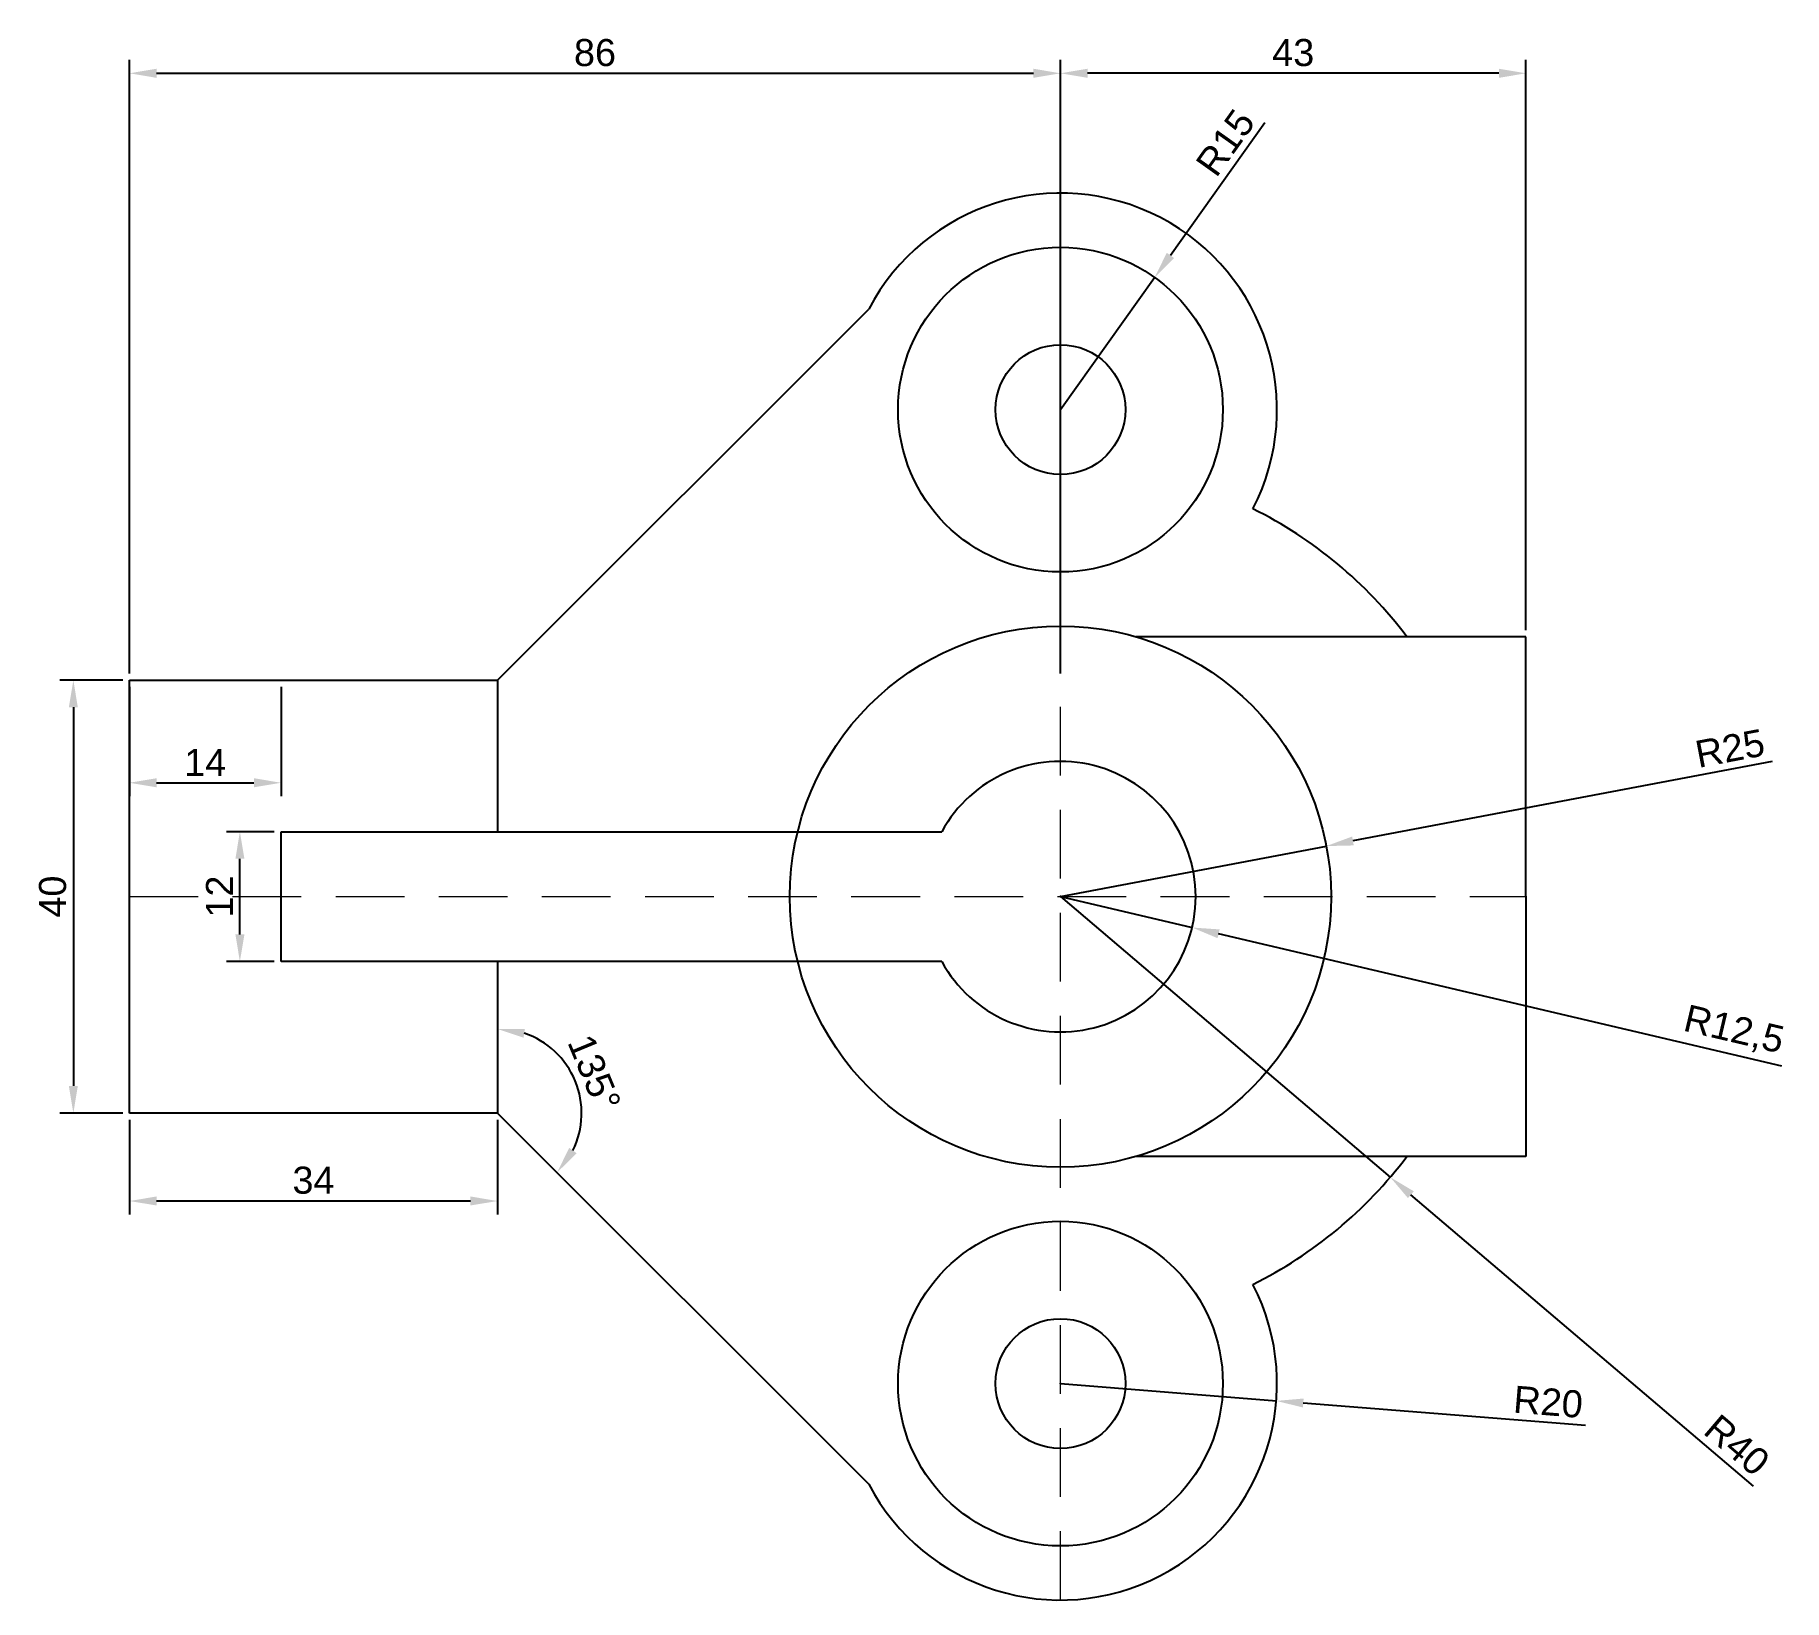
# Model space of a CAD drawing. Header units: millimetres. Extents: x 4408 to 4570, y 1634 to 1778.
import ezdxf

# ---------------------------------------------------------------- set-up
doc = ezdxf.new("R2010")
doc.units = ezdxf.units.MM
doc.linetypes.add('HIDDEN', pattern=[9.525, 6.35, -3.175])
doc.layers.add('line', color=9, linetype='HIDDEN', lineweight=5)
doc.styles.get("Standard").update_dxf_attribs({"font": 'arial.ttf'})
doc.dimstyles.new('ISO-25', dxfattribs={"dimtxt": 2.5, "dimasz": 2.5, "dimexe": 1.25, "dimexo": 0.625, "dimtad": 1, "dimtxsty": 'Standard', "dimcen": 2.5, "dimadec": 0, "dimazin": 0, "dimtfac": 1, "dimtmove": 0, "dimatfit": 3, "dimfxl": 1, "dimarcsym": 0})

# ---------------------------------------------------------------- blocks, each defined once
blk = doc.blocks.new('*D2')
at = {"color": 0, "lineweight": -2, "transparency": 16777216}
for p, q in [((4416.38, 1718.84), (4410.57, 1718.84)), ((4411.82, 1716.34), (4411.82, 1681.34)), ((4416.38, 1678.84), (4410.57, 1678.84))]:
    blk.add_line(p, q, dxfattribs=at)
at = {"color": 0, "transparency": 16777216}
for points in [[(4411.4, 1716.34), (4412.23, 1716.34), (4411.82, 1718.84)], [(4411.4, 1681.34), (4412.23, 1681.34), (4411.82, 1678.84)]]:
    blk.add_solid(points, dxfattribs=at)
at = {"layer": 'Defpoints', "color": 0, "transparency": 16777216}
for p in [(4417, 1718.84), (4411.82, 1678.84), (4417, 1678.84)]:
    blk.add_point(p, dxfattribs=at)
at = {"color": 0, "transparency": 16777216, "insert": (4409.91, 1698.84), "char_height": 2.5, "attachment_point": 5, "rotation": 90}
blk.add_mtext('40', dxfattribs=at)
blk = doc.blocks.new('*D3')
at = {"color": 0, "lineweight": -2, "transparency": 16777216}
for p, q in [((4417, 1719.46), (4417, 1776.17)), ((4503, 1719.46), (4503, 1776.17)), ((4419.5, 1774.92), (4500.5, 1774.92))]:
    blk.add_line(p, q, dxfattribs=at)
at = {"color": 0, "transparency": 16777216}
for points in [[(4419.5, 1775.34), (4419.5, 1774.5), (4417, 1774.92)], [(4500.5, 1775.34), (4500.5, 1774.5), (4503, 1774.92)]]:
    blk.add_solid(points, dxfattribs=at)
at = {"layer": 'Defpoints', "color": 0, "transparency": 16777216}
for p in [(4503, 1774.92), (4417, 1718.84), (4503, 1718.84)]:
    blk.add_point(p, dxfattribs=at)
at = {"color": 0, "transparency": 16777216, "insert": (4460, 1776.82), "char_height": 2.5, "attachment_point": 5}
blk.add_mtext('86', dxfattribs=at)
blk = doc.blocks.new('*D4')
at = {"color": 0, "lineweight": -2, "transparency": 16777216}
for p, q in [((4503, 1723.46), (4503, 1776.17)), ((4546, 1723.46), (4546, 1776.17)), ((4543.5, 1774.92), (4505.5, 1774.92))]:
    blk.add_line(p, q, dxfattribs=at)
at = {"color": 0, "transparency": 16777216}
for points in [[(4505.5, 1775.34), (4505.5, 1774.5), (4503, 1774.92)], [(4543.5, 1775.34), (4543.5, 1774.5), (4546, 1774.92)]]:
    blk.add_solid(points, dxfattribs=at)
at = {"layer": 'Defpoints', "color": 0, "transparency": 16777216}
for p in [(4503, 1774.92), (4503, 1722.84), (4546, 1722.84)]:
    blk.add_point(p, dxfattribs=at)
at = {"color": 0, "transparency": 16777216, "insert": (4524.5, 1776.82), "char_height": 2.5, "attachment_point": 5}
blk.add_mtext('43', dxfattribs=at)
blk = doc.blocks.new('*D5')
at = {"color": 0, "lineweight": -2, "transparency": 16777216}
for p, q in [((4521.89, 1770.35), (4513.15, 1758.09)), ((4503, 1743.84), (4511.7, 1756.06))]:
    blk.add_line(p, q, dxfattribs=at)
at = {"color": 0, "transparency": 16777216}
blk.add_solid([(4512.82, 1758.33), (4513.49, 1757.85), (4511.7, 1756.06)], dxfattribs=at)
at = {"layer": 'Defpoints', "color": 0, "transparency": 16777216}
for p in [(4511.7, 1756.06), (4503, 1743.84)]:
    blk.add_point(p, dxfattribs=at)
at = {"color": 0, "transparency": 16777216, "insert": (4518.24, 1768.51), "char_height": 2.5, "attachment_point": 5, "rotation": 54.531}
blk.add_mtext('R15', dxfattribs=at)
blk = doc.blocks.new('*D6')
at = {"color": 0, "lineweight": -2, "transparency": 16777216}
for p, q in [((4568.75, 1711.34), (4530.02, 1703.98)), ((4503, 1698.84), (4527.56, 1703.51))]:
    blk.add_line(p, q, dxfattribs=at)
at = {"color": 0, "transparency": 16777216}
blk.add_solid([(4529.94, 1704.39), (4530.09, 1703.57), (4527.56, 1703.51)], dxfattribs=at)
at = {"layer": 'Defpoints', "color": 0, "transparency": 16777216}
for p in [(4527.56, 1703.51), (4503, 1698.84)]:
    blk.add_point(p, dxfattribs=at)
at = {"color": 0, "transparency": 16777216, "insert": (4564.84, 1712.53), "char_height": 2.5, "attachment_point": 5, "rotation": 10.7669}
blk.add_mtext('R25', dxfattribs=at)
blk = doc.blocks.new('*D7')
at = {"color": 0, "lineweight": -2, "transparency": 16777216}
for p, q in [((4503, 1698.84), (4515.17, 1695.98)), ((4569.64, 1683.16), (4517.6, 1695.4))]:
    blk.add_line(p, q, dxfattribs=at)
at = {"color": 0, "transparency": 16777216}
blk.add_solid([(4517.7, 1695.81), (4517.51, 1695), (4515.17, 1695.98)], dxfattribs=at)
at = {"layer": 'Defpoints', "color": 0, "transparency": 16777216}
for p in [(4503, 1698.84), (4515.17, 1695.98)]:
    blk.add_point(p, dxfattribs=at)
at = {"color": 0, "transparency": 16777216, "insert": (4565.18, 1686.4), "char_height": 2.5, "attachment_point": 5, "rotation": 346.7616}
blk.add_mtext('R12,5', dxfattribs=at)
blk = doc.blocks.new('*D8')
at = {"color": 0, "lineweight": -2, "transparency": 16777216}
for p, q in [((4503, 1653.84), (4522.94, 1652.24)), ((4551.49, 1649.96), (4525.43, 1652.04))]:
    blk.add_line(p, q, dxfattribs=at)
at = {"color": 0, "transparency": 16777216}
blk.add_solid([(4525.46, 1652.46), (4525.4, 1651.63), (4522.94, 1652.24)], dxfattribs=at)
at = {"layer": 'Defpoints', "color": 0, "transparency": 16777216}
for p in [(4503, 1653.84), (4522.94, 1652.24)]:
    blk.add_point(p, dxfattribs=at)
at = {"color": 0, "transparency": 16777216, "insert": (4548.05, 1652.14), "char_height": 2.5, "attachment_point": 5, "rotation": 355.4251}
blk.add_mtext('R20', dxfattribs=at)
blk = doc.blocks.new('*D9')
at = {"color": 0, "lineweight": -2, "transparency": 16777216}
for p, q in [((4417, 1678.21), (4417, 1669.46)), ((4451, 1678.21), (4451, 1669.46)), ((4448.5, 1670.71), (4419.5, 1670.71))]:
    blk.add_line(p, q, dxfattribs=at)
at = {"color": 0, "transparency": 16777216}
for points in [[(4419.5, 1671.13), (4419.5, 1670.3), (4417, 1670.71)], [(4448.5, 1671.13), (4448.5, 1670.3), (4451, 1670.71)]]:
    blk.add_solid(points, dxfattribs=at)
at = {"layer": 'Defpoints', "color": 0, "transparency": 16777216}
for p in [(4417, 1678.84), (4451, 1678.84), (4417, 1670.71)]:
    blk.add_point(p, dxfattribs=at)
at = {"color": 0, "transparency": 16777216, "insert": (4434, 1672.62), "char_height": 2.5, "attachment_point": 5}
blk.add_mtext('34', dxfattribs=at)
blk = doc.blocks.new('*D10')
at = {"color": 0, "lineweight": -2, "transparency": 16777216}
for p, q in [((4430.38, 1704.84), (4425.95, 1704.84)), ((4427.2, 1695.34), (4427.2, 1702.34)), ((4430.38, 1692.84), (4425.95, 1692.84))]:
    blk.add_line(p, q, dxfattribs=at)
at = {"color": 0, "transparency": 16777216}
for points in [[(4426.79, 1702.34), (4427.62, 1702.34), (4427.2, 1704.84)], [(4426.79, 1695.34), (4427.62, 1695.34), (4427.2, 1692.84)]]:
    blk.add_solid(points, dxfattribs=at)
at = {"layer": 'Defpoints', "color": 0, "transparency": 16777216}
for p in [(4427.2, 1704.84), (4431, 1704.84), (4431, 1692.84)]:
    blk.add_point(p, dxfattribs=at)
at = {"color": 0, "transparency": 16777216, "insert": (4425.32, 1698.84), "char_height": 2.5, "attachment_point": 5, "rotation": 90}
blk.add_mtext('12', dxfattribs=at)
blk = doc.blocks.new('*D11')
at = {"color": 0, "lineweight": -2, "transparency": 16777216}
for p, q in [((4417, 1718.21), (4417, 1708.11)), ((4431, 1718.21), (4431, 1708.11)), ((4419.5, 1709.36), (4428.5, 1709.36))]:
    blk.add_line(p, q, dxfattribs=at)
at = {"color": 0, "transparency": 16777216}
for points in [[(4419.5, 1709.78), (4419.5, 1708.94), (4417, 1709.36)], [(4428.5, 1709.78), (4428.5, 1708.94), (4431, 1709.36)]]:
    blk.add_solid(points, dxfattribs=at)
at = {"layer": 'Defpoints', "color": 0, "transparency": 16777216}
for p in [(4417, 1718.84), (4431, 1718.84), (4431, 1709.36)]:
    blk.add_point(p, dxfattribs=at)
at = {"color": 0, "transparency": 16777216, "insert": (4424, 1711.24), "char_height": 2.5, "attachment_point": 5}
blk.add_mtext('14', dxfattribs=at)
blk = doc.blocks.new('*D12')
at = {"color": 0, "lineweight": -2, "transparency": 16777216}
for p, q in [((4503, 1698.84), (4533.46, 1672.91)), ((4567.01, 1644.36), (4535.37, 1671.29))]:
    blk.add_line(p, q, dxfattribs=at)
at = {"color": 0, "transparency": 16777216}
blk.add_solid([(4535.64, 1671.61), (4535.1, 1670.98), (4533.46, 1672.91)], dxfattribs=at)
at = {"layer": 'Defpoints', "color": 0, "transparency": 16777216}
for p in [(4503, 1698.84), (4533.46, 1672.91)]:
    blk.add_point(p, dxfattribs=at)
at = {"color": 0, "transparency": 16777216, "insert": (4565.49, 1648.15), "char_height": 2.5, "attachment_point": 5, "rotation": 319.5987}
blk.add_mtext('R40', dxfattribs=at)
blk = doc.blocks.new('*D13')
at = {"color": 0, "lineweight": -2, "transparency": 16777216}
blk.add_arc((4451, 1678.84), 7.77, 333.5089, 71.4911, dxfattribs=at)
at = {"color": 0, "transparency": 16777216}
for points in [[(4453.4, 1685.8), (4453.53, 1686.62), (4451, 1686.61)], [(4458.3, 1675.13), (4457.62, 1675.62), (4456.5, 1673.34)]]:
    blk.add_solid(points, dxfattribs=at)
at = {"layer": 'Defpoints', "color": 0, "transparency": 16777216}
for p in [(4451, 1692.84), (4451, 1678.84), (4451, 1678.84), (4458.77, 1678.84), (4485.29, 1644.55)]:
    blk.add_point(p, dxfattribs=at)
at = {"color": 0, "transparency": 16777216, "insert": (4459.94, 1682.54), "char_height": 2.5, "attachment_point": 5, "rotation": 292.5}
blk.add_mtext('135°', dxfattribs=at)

msp = doc.modelspace()

# ---------------------------------------------------------------- linework, layer by layer
for p, q in [((4451, 1718.839), (4485.287, 1753.126)), ((4546, 1722.839), (4510, 1722.839)), ((4546, 1698.839), (4546, 1722.839)), ((4417, 1698.839), (4417, 1718.839)), ((4417, 1718.839), (4451, 1718.839)), ((4451, 1718.839), (4451, 1704.839)), ((4431, 1698.839), (4431, 1704.839)), ((4431, 1704.839), (4492.035, 1704.839)), ((4417, 1678.839), (4417, 1698.839)), ((4431, 1692.839), (4431, 1698.839)), ((4546, 1698.839), (4546, 1674.839)), ((4492.035, 1692.839), (4431, 1692.839)), ((4451, 1692.839), (4451, 1678.839)), ((4451, 1678.839), (4417, 1678.839)), ((4451, 1678.839), (4485.287, 1644.552)), ((4546, 1674.839), (4510, 1674.839))]:
    msp.add_line(p, q)
for centre, radius in [((4503, 1743.839), 15), ((4503, 1743.839), 6), ((4503, 1698.839), 25), ((4503, 1653.839), 15), ((4503, 1653.839), 6)]:
    msp.add_circle(centre, radius)
for centre, radius, start, end in [((4503, 1743.839), 20, 332.72039, 152.33208), ((4503, 1698.839), 40, 36.8699, 63.61567), ((4503, 1698.839), 12.5, 208.6854, 151.3146), ((4503, 1698.839), 40, 296.38433, 323.1301), ((4503, 1653.839), 20, 207.66792, 27.27961)]:
    msp.add_arc(centre, radius, start, end)
for p in [(4503, 1743.839), (4417, 1698.839), (4417, 1698.839), (4417, 1698.839), (4431, 1698.839), (4503, 1698.839), (4503, 1698.839), (4503, 1698.839), (4503, 1698.839), (4503, 1698.839), (4546, 1698.839), (4503, 1653.839)]:
    msp.add_point(p)
at = {"layer": 'line'}
for p, q in [((4503, 1633.839), (4503, 1763.839)), ((4417, 1698.839), (4546, 1698.839))]:
    msp.add_line(p, q, dxfattribs=at)

# ---------------------------------------------------------------- dimensions: what is measured, and where the dimension line sits
for base, p1, p2, picture, middle in [((4503, 1774.919), (4417, 1718.839), (4503, 1718.839), '*D3', (4460, 1776.82)), ((4503, 1774.919), (4546, 1722.839), (4503, 1722.839), '*D4', (4524.5, 1776.821)), ((4431, 1709.361), (4417, 1718.839), (4431, 1718.839), '*D11', (4424, 1711.242)), ((4417, 1670.713), (4451, 1678.839), (4417, 1678.839), '*D9', (4434, 1672.616))]:
    dim = msp.add_linear_dim(base=base, p1=p1, p2=p2, dimstyle='ISO-25')
    dim.commit()
    dim.dimension.update_dxf_attribs({"geometry": picture, "text_midpoint": middle})
for center, mpoint, picture, middle in [((4503, 1743.839), (4511.704, 1756.056), '*D5', (4519.79, 1767.405)), ((4503, 1698.839), (4527.56, 1703.51), '*D6', (4565.195, 1710.666)), ((4503, 1698.839), (4515.168, 1695.977), '*D7', (4564.693, 1684.326)), ((4503, 1698.839), (4533.461, 1672.914), '*D12', (4564.259, 1646.702)), ((4503, 1653.839), (4522.937, 1652.244), '*D8', (4547.897, 1650.247))]:
    dim = msp.add_radius_dim(center=center, mpoint=mpoint, dimstyle='ISO-25')
    dim.commit()
    dim.dimension.update_dxf_attribs({"geometry": picture, "text_midpoint": middle, "dimtype": 164})
for base, p1, p2, picture, middle in [((4411.816, 1678.839), (4417, 1718.839), (4417, 1678.839), '*D2', (4409.914, 1698.839)), ((4427.205, 1704.839), (4431, 1692.839), (4431, 1704.839), '*D10', (4425.325, 1698.839))]:
    dim = msp.add_linear_dim(base=base, p1=p1, p2=p2, angle=90, dimstyle='ISO-25')
    dim.commit()
    dim.dimension.update_dxf_attribs({"geometry": picture, "text_midpoint": middle})
dim = msp.add_angular_dim_2l(base=(4458.773, 1678.839), line1=((4451, 1678.839), (4485.287, 1644.552)), line2=((4451, 1692.839), (4451, 1678.839)), dimstyle='ISO-25')
dim.commit()
dim.dimension.update_dxf_attribs({"geometry": '*D13', "text_midpoint": (4459.939, 1682.542)})

doc.saveas('drawing.dxf')
